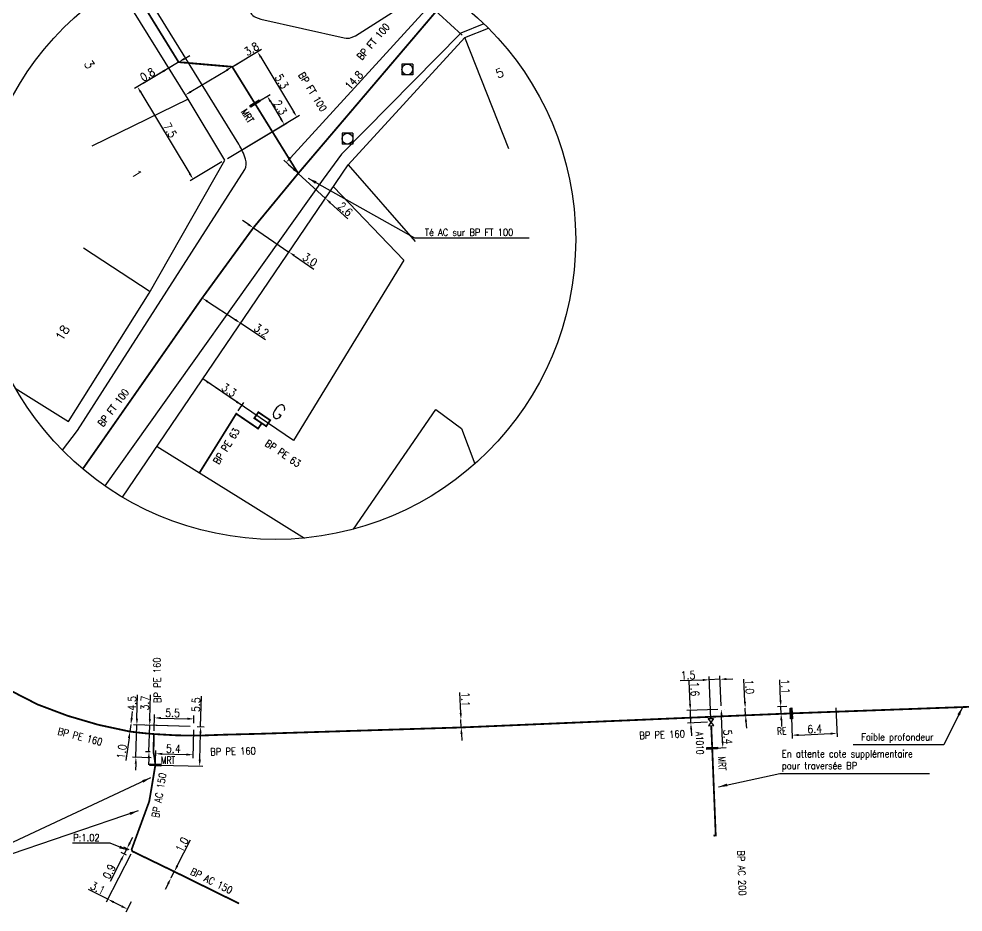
# Model space of a CAD drawing. Header units: millimetres. Extents: x 183997 to 185000, y 127999 to 129007.
# Drawn here: x 184591 to 184722.4, y 127998.8 to 128123.1 of the extents above; entities that cross this region are included whole.
import ezdxf
from ezdxf.enums import TextEntityAlignment as Align

# ---------------------------------------------------------------- set-up
doc = ezdxf.new("R2010")
doc.units = ezdxf.units.MM
doc.header["$PDMODE"] = 34
doc.linetypes.add('L_25_AP', pattern=[2000, 1000, 1000])
doc.linetypes.add('L_25_PE', pattern=[2000, 1000, 1000])
doc.layers.get('0').update_dxf_attribs({"linetype": 'CONTINUOUS'})
doc.layers.get('DEFPOINTS').update_dxf_attribs({"linetype": 'CONTINUOUS'})
for name, color, linetype in [('L_150', 1, 'CONTINUOUS'), ('L_300', 7, 'CONTINUOUS'), ('L_340', 7, 'CONTINUOUS'), ('L_900', 7, 'CONTINUOUS')]:
    doc.layers.add(name, color=color, linetype=linetype)
doc.styles.add('G_ROMANS', font='ROMANS.SHX', dxfattribs={"width": 0.75})
doc.styles.get("Standard").update_dxf_attribs({"font": 'romans.shx', "width": 0.85})
doc.dimstyles.get("Standard").update_dxf_attribs({"dimtxt": 1.5, "dimasz": 1.2, "dimexe": 0.625, "dimexo": 0.625, "dimgap": 0.25, "dimtad": 1, "dimdec": 1, "dimzin": 0, "dimdsep": 46, "dimtxsty": 'Standard', "dimcen": -0.5, "dimadec": 0, "dimazin": 0, "dimtfac": 1, "dimtdec": 1, "dimtmove": 0, "dimatfit": 3, "dimfxl": 0, "dimtolj": 1, "dimtzin": 0, "dimarcsym": 0})

# ---------------------------------------------------------------- blocks, each defined once
blk = doc.blocks.new('L_300_05')
at = {"color": 0, "linetype": 'Continuous', "flags": 128}
blk.add_lwpolyline([(-0.5, 0.38), (0.5, -0.38), (0.5, 0.38), (-0.5, -0.38), (-0.5, 0.38)], dxfattribs=at)
at = {"color": 0, "linetype": 'Continuous', "width": 0.75}
blk.add_attdef('NUM', text='', height=1, dxfattribs=at).set_placement((0, 1.38), align=Align.MIDDLE_CENTER)
at = {"color": 0, "linetype": 'Continuous', "width": 0.75, "flags": 3}
for tag, p in [('DEF_LEG', (0, -5)), ('DEF_COUP', (0, -7.5)), ('DEF_TYPE', (0, -10))]:
    blk.add_attdef(tag, text='', height=1.2, dxfattribs=at).set_placement(p, align=Align.MIDDLE)
blk = doc.blocks.new('L_340_21')
at = {"linetype": 'Continuous'}
blk.add_hatch(color=0, dxfattribs=at).paths.add_polyline_path([(0.125, 0.75), (-0.125, 0.75), (-0.125, -0.75), (0.125, -0.75)])
at = {"color": 0, "linetype": 'Continuous'}
blk.add_lwpolyline([(-0.125, 0.75), (0.125, 0.75), (0.125, -0.75), (-0.125, -0.75)], close=True, dxfattribs=at)
at = {"color": 0, "linetype": 'Continuous', "width": 0.75}
for tag, height, flags, p in [('RE', 1, 8, (0, 2)), ('DEF_LEG', 1.2, 3, (0, -5)), ('DEF_COUP', 1.2, 3, (0, -7.5)), ('DEF_TYPE', 1.2, 3, (0, -10))]:
    blk.add_attdef(tag, text='', height=height, dxfattribs=dict(at, flags=flags)).set_placement(p, align=Align.MIDDLE)
blk = doc.blocks.new('L_340_17')
at = {"linetype": 'Continuous'}
blk.add_hatch(color=0, dxfattribs=at).paths.add_polyline_path([(0.125, 0.75), (-0.125, 0.75), (-0.125, -0.75), (0.125, -0.75)])
at = {"color": 0, "linetype": 'Continuous'}
blk.add_lwpolyline([(-0.125, 0.75), (0.125, 0.75), (0.125, -0.75), (-0.125, -0.75)], close=True, dxfattribs=at)
at = {"color": 0, "linetype": 'Continuous', "width": 0.75}
for tag, height, flags, p in [('MRT', 1, 8, (0, 2.5)), ('DEF_LEG', 1.2, 3, (0, -5)), ('DEF_COUP', 1.2, 3, (0, -7.5)), ('DEF_TYPE', 1.2, 3, (0, -10))]:
    blk.add_attdef(tag, text='', height=height, dxfattribs=dict(at, flags=flags)).set_placement(p, align=Align.MIDDLE)
blk = doc.blocks.new('*D692')
at = {"layer": 'DEFPOINTS', "color": 0, "linetype": 'Continuous', "transparency": 16777216}
for p in [(184652.53, 128025.59), (184652.53, 128025.59), (184652.57, 128024.5)]:
    blk.add_point(p, dxfattribs=at)
at = {"layer": 'L_150', "color": 0, "linetype": 'Continuous', "lineweight": -2, "transparency": 16777216}
for p, q in [((184652.5, 128026.49), (184652.39, 128029.36)), ((184652.57, 128024.5), (184652.53, 128025.59)), ((184652.6, 128023.6), (184652.63, 128022.7))]:
    blk.add_line(p, q, dxfattribs=at)
at = {"layer": 'L_150', "color": 0, "linetype": 'Continuous', "transparency": 16777216}
for points in [[(184652.65, 128026.5), (184652.35, 128026.49), (184652.53, 128025.59)], [(184652.75, 128023.6), (184652.45, 128023.59), (184652.57, 128024.5)]]:
    blk.add_solid(points, dxfattribs=at)
at = {"layer": 'L_150', "color": 0, "linetype": 'Continuous', "transparency": 16777216, "insert": (184653.18, 128028.4), "char_height": 1.125, "attachment_point": 5, "rotation": 272.034}
blk.add_mtext('\\A1;1.1', dxfattribs=at)
blk = doc.blocks.new('*D705')
at = {"layer": 'DEFPOINTS', "color": 0, "linetype": 'Continuous', "transparency": 16777216}
for p in [(184704.69, 128027.7), (184698.49, 128026.46), (184704.85, 128023.68)]:
    blk.add_point(p, dxfattribs=at)
at = {"layer": 'L_340', "color": 0, "linetype": 'Continuous', "lineweight": -2, "transparency": 16777216}
for p, q in [((184704.71, 128027.23), (184704.87, 128023.21)), ((184698.51, 128025.99), (184698.63, 128022.95)), ((184699.51, 128023.45), (184703.96, 128023.64))]:
    blk.add_line(p, q, dxfattribs=at)
at = {"layer": 'L_340', "color": 0, "linetype": 'Continuous', "transparency": 16777216}
for points in [[(184699.51, 128023.6), (184699.52, 128023.3), (184698.62, 128023.42)], [(184703.95, 128023.79), (184703.96, 128023.49), (184704.85, 128023.68)]]:
    blk.add_solid(points, dxfattribs=at)
at = {"layer": 'L_340', "color": 0, "linetype": 'Continuous', "transparency": 16777216, "insert": (184701.75, 128024.3), "char_height": 1.125, "attachment_point": 5, "rotation": 2.3899}
blk.add_mtext('\\A1;6.4', dxfattribs=at)
blk = doc.blocks.new('*D706')
at = {"layer": 'DEFPOINTS', "color": 0, "linetype": 'Continuous', "transparency": 16777216}
for p in [(184698.35, 128027.43), (184697.03, 128027.39), (184698.39, 128026.45)]:
    blk.add_point(p, dxfattribs=at)
at = {"layer": 'L_150', "color": 0, "linetype": 'Continuous', "lineweight": -2, "transparency": 16777216}
for p, q in [((184697, 128028.29), (184696.88, 128031.15)), ((184697.88, 128027.41), (184696.57, 128027.37)), ((184697.92, 128026.44), (184696.61, 128026.39)), ((184697.07, 128026.41), (184697.03, 128027.39)), ((184697.11, 128025.51), (184697.15, 128024.61))]:
    blk.add_line(p, q, dxfattribs=at)
at = {"layer": 'L_150', "color": 0, "linetype": 'Continuous', "transparency": 16777216}
for points in [[(184697.15, 128028.29), (184696.85, 128028.28), (184697.03, 128027.39)], [(184697.26, 128025.52), (184696.96, 128025.5), (184697.07, 128026.41)]]:
    blk.add_solid(points, dxfattribs=at)
at = {"layer": 'L_150', "color": 0, "linetype": 'Continuous', "transparency": 16777216, "insert": (184697.67, 128030.2), "char_height": 1.125, "attachment_point": 5, "rotation": 272.3899}
blk.add_mtext('\\A1;1.1', dxfattribs=at)
blk = doc.blocks.new('*D876')
at = {"layer": 'DEFPOINTS', "color": 0, "linetype": 'Continuous', "transparency": 16777216}
for p in [(184615.34, 128024.63), (184616.31, 128024.61), (184610.01, 128019.28)]:
    blk.add_point(p, dxfattribs=at)
at = {"layer": 'L_340', "color": 0, "linetype": 'Continuous', "lineweight": -2, "transparency": 16777216}
for p, q in [((184616.31, 128024.61), (184616.43, 128028.84)), ((184615.81, 128024.62), (184616.78, 128024.6)), ((184616.19, 128020.01), (184616.29, 128023.71)), ((184610.48, 128019.26), (184616.63, 128019.1))]:
    blk.add_line(p, q, dxfattribs=at)
at = {"layer": 'L_340', "color": 0, "linetype": 'Continuous', "transparency": 16777216}
for points in [[(184616.14, 128023.71), (184616.44, 128023.7), (184616.31, 128024.61)], [(184616.04, 128020.01), (184616.34, 128020.01), (184616.16, 128019.11)]]:
    blk.add_solid(points, dxfattribs=at)
at = {"layer": 'L_340', "color": 0, "linetype": 'Continuous', "transparency": 16777216, "insert": (184615.65, 128027.67), "char_height": 1.125, "attachment_point": 5, "rotation": 88.4508}
blk.add_mtext('\\A1;5.5', dxfattribs=at)
blk = doc.blocks.new('*D877')
at = {"layer": 'DEFPOINTS', "color": 0, "linetype": 'Continuous', "transparency": 16777216}
for p in [(184688.58, 128031.2), (184688.75, 128027.04), (184687.32, 128025.24)]:
    blk.add_point(p, dxfattribs=at)
at = {"layer": 'L_300', "color": 0, "linetype": 'Continuous', "lineweight": -2, "transparency": 16777216}
for p, q in [((184687.3, 128025.71), (184687.06, 128031.61)), ((184688.73, 128027.51), (184688.56, 128031.67)), ((184686.18, 128031.1), (184683.04, 128030.97)), ((184688.58, 128031.2), (184687.08, 128031.14)), ((184689.48, 128031.24), (184690.38, 128031.27))]:
    blk.add_line(p, q, dxfattribs=at)
at = {"layer": 'L_300', "color": 0, "linetype": 'Continuous', "transparency": 16777216}
for points in [[(184689.47, 128031.39), (184689.48, 128031.09), (184688.58, 128031.2)], [(184686.18, 128031.25), (184686.19, 128030.95), (184687.08, 128031.14)]]:
    blk.add_solid(points, dxfattribs=at)
at = {"layer": 'L_300', "color": 0, "linetype": 'Continuous', "transparency": 16777216, "insert": (184684.13, 128031.77), "char_height": 1.125, "attachment_point": 5, "rotation": 2.3422}
blk.add_mtext('\\A1;1.5', dxfattribs=at)
blk = doc.blocks.new('*D878')
at = {"layer": 'DEFPOINTS', "color": 0, "linetype": 'Continuous', "transparency": 16777216}
for p in [(184616.62, 128073), (184616.62, 128073), (184621.26, 128068.16)]:
    blk.add_point(p, dxfattribs=at)
at = {"layer": 'L_900', "color": 0, "linetype": 'Continuous', "lineweight": -2, "transparency": 16777216}
for p, q in [((184621.3, 128069.82), (184617.36, 128072.5)), ((184621.52, 128068.55), (184622.31, 128069.71))]:
    blk.add_line(p, q, dxfattribs=at)
at = {"layer": 'L_900', "color": 0, "linetype": 'Continuous', "transparency": 16777216}
for points in [[(184617.45, 128072.62), (184617.28, 128072.37), (184616.62, 128073)], [(184621.39, 128069.95), (184621.22, 128069.7), (184622.05, 128069.32)]]:
    blk.add_solid(points, dxfattribs=at)
at = {"layer": 'L_900', "color": 0, "linetype": 'Continuous', "transparency": 16777216, "insert": (184620.25, 128071.45), "char_height": 1.125, "attachment_point": 5, "rotation": 325.8272}
blk.add_mtext('\\A1;3.3', dxfattribs=at)
blk = doc.blocks.new('*D908')
at = {"layer": 'DEFPOINTS', "color": 0, "linetype": 'Continuous', "transparency": 16777216}
for p in [(184692.09, 128027.19), (184692.09, 128027.19), (184692.14, 128026.19)]:
    blk.add_point(p, dxfattribs=at)
at = {"layer": 'L_150', "color": 0, "linetype": 'Continuous', "lineweight": -2, "transparency": 16777216}
for p, q in [((184692.04, 128028.09), (184691.87, 128031.23)), ((184692.14, 128026.19), (184692.09, 128027.19)), ((184692.19, 128025.29), (184692.24, 128024.4))]:
    blk.add_line(p, q, dxfattribs=at)
at = {"layer": 'L_150', "color": 0, "linetype": 'Continuous', "transparency": 16777216}
for points in [[(184692.19, 128028.1), (184691.89, 128028.08), (184692.09, 128027.19)], [(184692.34, 128025.3), (184692.04, 128025.29), (184692.14, 128026.19)]]:
    blk.add_solid(points, dxfattribs=at)
at = {"layer": 'L_150', "color": 0, "linetype": 'Continuous', "transparency": 16777216, "insert": (184692.68, 128030.15), "char_height": 1.125, "attachment_point": 5, "rotation": 273.0752}
blk.add_mtext('\\A1;1.0', dxfattribs=at)
blk = doc.blocks.new('*D909')
at = {"layer": 'DEFPOINTS', "color": 0, "linetype": 'Continuous', "transparency": 16777216}
for p in [(184688.75, 128027.04), (184688.75, 128027.04), (184687.49, 128021.61)]:
    blk.add_point(p, dxfattribs=at)
at = {"layer": 'L_340', "color": 0, "linetype": 'Continuous', "lineweight": -2, "transparency": 16777216}
for p, q in [((184688.93, 128022.57), (184688.79, 128026.14)), ((184689.22, 128027.06), (184689.22, 128027.06)), ((184687.95, 128021.63), (184689.44, 128021.69))]:
    blk.add_line(p, q, dxfattribs=at)
at = {"layer": 'L_340', "color": 0, "linetype": 'Continuous', "transparency": 16777216}
for points in [[(184688.94, 128026.15), (184688.64, 128026.14), (184688.75, 128027.04)], [(184689.08, 128022.58), (184688.78, 128022.57), (184688.97, 128021.67)]]:
    blk.add_solid(points, dxfattribs=at)
at = {"layer": 'L_340', "color": 0, "linetype": 'Continuous', "transparency": 16777216, "insert": (184689.66, 128023.18), "char_height": 1.125, "attachment_point": 5, "rotation": 272.3422}
blk.add_mtext('\\A1;5.4', dxfattribs=at)
blk = doc.blocks.new('*D910')
at = {"layer": 'DEFPOINTS', "color": 0, "linetype": 'Continuous', "transparency": 16777216}
for p in [(184615.34, 128024.63), (184615.23, 128020.7), (184610.01, 128019.28)]:
    blk.add_point(p, dxfattribs=at)
at = {"layer": 'L_340', "color": 0, "linetype": 'Continuous', "lineweight": -2, "transparency": 16777216}
for p, q in [((184615.33, 128024.17), (184615.22, 128020.23)), ((184610.02, 128019.75), (184610.07, 128021.31)), ((184610.95, 128020.82), (184614.33, 128020.73))]:
    blk.add_line(p, q, dxfattribs=at)
at = {"layer": 'L_340', "color": 0, "linetype": 'Continuous', "transparency": 16777216}
for points in [[(184610.96, 128020.97), (184610.95, 128020.67), (184610.05, 128020.84)], [(184614.34, 128020.88), (184614.33, 128020.58), (184615.23, 128020.7)]]:
    blk.add_solid(points, dxfattribs=at)
at = {"layer": 'L_340', "color": 0, "linetype": 'Continuous', "transparency": 16777216, "insert": (184612.51, 128021.53), "char_height": 1.125, "attachment_point": 5, "rotation": 358.4508}
blk.add_mtext('\\A1;5.4', dxfattribs=at)
blk = doc.blocks.new('*D911')
at = {"layer": 'DEFPOINTS', "color": 0, "linetype": 'Continuous', "transparency": 16777216}
for p in [(184609.22, 128024.8), (184615.34, 128024.63), (184609.74, 128021.08)]:
    blk.add_point(p, dxfattribs=at)
at = {"layer": 'L_150', "color": 0, "linetype": 'Continuous', "lineweight": -2, "transparency": 16777216}
for p, q in [((184609.24, 128025.7), (184609.33, 128029.06)), ((184614.87, 128024.65), (184608.75, 128024.81)), ((184609.12, 128021.1), (184609.22, 128024.8)), ((184609.27, 128021.1), (184608.65, 128021.11)), ((184609.09, 128020.2), (184609.07, 128019.3))]:
    blk.add_line(p, q, dxfattribs=at)
at = {"layer": 'L_150', "color": 0, "linetype": 'Continuous', "transparency": 16777216}
for points in [[(184609.09, 128025.7), (184609.39, 128025.7), (184609.22, 128024.8)], [(184608.94, 128020.21), (184609.24, 128020.2), (184609.12, 128021.1)]]:
    blk.add_solid(points, dxfattribs=at)
at = {"layer": 'L_150', "color": 0, "linetype": 'Continuous', "transparency": 16777216, "insert": (184608.55, 128027.9), "char_height": 1.125, "attachment_point": 5, "rotation": 88.4508}
blk.add_mtext('\\A1;3.7', dxfattribs=at)
blk = doc.blocks.new('*D912')
at = {"layer": 'DEFPOINTS', "color": 0, "linetype": 'Continuous', "transparency": 16777216}
for p in [(184615.37, 128025.69), (184609.81, 128023.58), (184615.34, 128024.63)]:
    blk.add_point(p, dxfattribs=at)
at = {"layer": 'L_150', "color": 0, "linetype": 'Continuous', "lineweight": -2, "transparency": 16777216}
for p, q in [((184609.82, 128024.05), (184609.88, 128026.3)), ((184615.35, 128025.1), (184615.38, 128026.16)), ((184610.77, 128025.81), (184614.47, 128025.71))]:
    blk.add_line(p, q, dxfattribs=at)
at = {"layer": 'L_150', "color": 0, "linetype": 'Continuous', "transparency": 16777216}
for points in [[(184610.77, 128025.96), (184610.76, 128025.66), (184609.87, 128025.84)], [(184614.47, 128025.86), (184614.46, 128025.56), (184615.37, 128025.69)]]:
    blk.add_solid(points, dxfattribs=at)
at = {"layer": 'L_150', "color": 0, "linetype": 'Continuous', "transparency": 16777216, "insert": (184612.4, 128026.52), "char_height": 1.125, "attachment_point": 5, "rotation": 358.4508}
blk.add_mtext('\\A1;5.5', dxfattribs=at)
blk = doc.blocks.new('*D913')
at = {"layer": 'DEFPOINTS', "color": 0, "linetype": 'Continuous', "transparency": 16777216}
for p in [(184607.43, 128024.85), (184615.34, 128024.63), (184609.89, 128020.28)]:
    blk.add_point(p, dxfattribs=at)
at = {"layer": 'L_150', "color": 0, "linetype": 'Continuous', "lineweight": -2, "transparency": 16777216}
for p, q in [((184607.45, 128025.75), (184607.54, 128029.03)), ((184614.87, 128024.65), (184606.96, 128024.86)), ((184607.3, 128020.35), (184607.43, 128024.85)), ((184609.42, 128020.29), (184606.83, 128020.36)), ((184607.28, 128019.45), (184607.25, 128018.55))]:
    blk.add_line(p, q, dxfattribs=at)
at = {"layer": 'L_150', "color": 0, "linetype": 'Continuous', "transparency": 16777216}
for points in [[(184607.3, 128025.75), (184607.6, 128025.74), (184607.43, 128024.85)], [(184607.13, 128019.45), (184607.43, 128019.45), (184607.3, 128020.35)]]:
    blk.add_solid(points, dxfattribs=at)
at = {"layer": 'L_150', "color": 0, "linetype": 'Continuous', "transparency": 16777216, "insert": (184606.76, 128027.86), "char_height": 1.125, "attachment_point": 5, "rotation": 88.4508}
blk.add_mtext('\\A1;4.5', dxfattribs=at)
blk = doc.blocks.new('*D914')
at = {"layer": 'DEFPOINTS', "color": 0, "linetype": 'Continuous', "transparency": 16777216}
for p in [(184684.45, 128026.86), (184688.75, 128027.04), (184687.32, 128025.24)]:
    blk.add_point(p, dxfattribs=at)
at = {"layer": 'L_300', "color": 0, "linetype": 'Continuous', "lineweight": -2, "transparency": 16777216}
for p, q in [((184684.41, 128027.76), (184684.28, 128030.94)), ((184688.28, 128027.02), (184683.98, 128026.85)), ((184684.52, 128025.12), (184684.45, 128026.86)), ((184686.85, 128025.22), (184684.05, 128025.11)), ((184684.56, 128024.23), (184684.6, 128023.33))]:
    blk.add_line(p, q, dxfattribs=at)
at = {"layer": 'L_300', "color": 0, "linetype": 'Continuous', "transparency": 16777216}
for points in [[(184684.56, 128027.77), (184684.26, 128027.76), (184684.45, 128026.86)], [(184684.71, 128024.23), (184684.41, 128024.22), (184684.52, 128025.12)]]:
    blk.add_solid(points, dxfattribs=at)
at = {"layer": 'L_300', "color": 0, "linetype": 'Continuous', "transparency": 16777216, "insert": (184685.07, 128029.85), "char_height": 1.125, "attachment_point": 5, "rotation": 272.4227}
blk.add_mtext('\\A1;1.6', dxfattribs=at)
blk = doc.blocks.new('*D1301')
at = {"layer": 'DEFPOINTS', "color": 0, "linetype": 'Continuous', "transparency": 16777216}
for p in [(184616.52, 128084.26), (184621.88, 128080.75), (184621.88, 128080.75)]:
    blk.add_point(p, dxfattribs=at)
at = {"layer": 'L_900', "color": 0, "linetype": 'Continuous', "lineweight": -2, "transparency": 16777216}
for p, q in [((184617.28, 128083.76), (184621.13, 128081.25)), ((184621.88, 128080.75), (184625.35, 128078.48))]:
    blk.add_line(p, q, dxfattribs=at)
at = {"layer": 'L_900', "color": 0, "linetype": 'Continuous', "transparency": 16777216}
for points in [[(184617.36, 128083.89), (184617.2, 128083.64), (184616.52, 128084.26)], [(184621.21, 128081.37), (184621.04, 128081.12), (184621.88, 128080.75)]]:
    blk.add_solid(points, dxfattribs=at)
at = {"layer": 'L_900', "color": 0, "linetype": 'Continuous', "transparency": 16777216, "insert": (184624.77, 128079.76), "char_height": 1.125, "attachment_point": 5, "rotation": 326.8008}
blk.add_mtext('\\A1;3.2', dxfattribs=at)
blk = doc.blocks.new('*D1302')
at = {"layer": 'DEFPOINTS', "color": 0, "linetype": 'Continuous', "transparency": 16777216}
for p in [(184623.86, 128111.33), (184627.94, 128108.42), (184619.66, 128103.44)]:
    blk.add_point(p, dxfattribs=at)
at = {"layer": 'L_900', "color": 0, "linetype": 'Continuous', "lineweight": -2, "transparency": 16777216}
for p, q in [((184624.26, 128111.58), (184625.97, 128112.6)), ((184626.03, 128111.59), (184627.47, 128109.19)), ((184620.06, 128103.68), (184628.34, 128108.66))]:
    blk.add_line(p, q, dxfattribs=at)
at = {"layer": 'L_900', "color": 0, "linetype": 'Continuous', "transparency": 16777216}
for points in [[(184626.16, 128111.67), (184625.9, 128111.51), (184625.57, 128112.36)], [(184627.6, 128109.27), (184627.34, 128109.12), (184627.94, 128108.42)]]:
    blk.add_solid(points, dxfattribs=at)
at = {"layer": 'L_900', "color": 0, "linetype": 'Continuous', "transparency": 16777216, "insert": (184627.39, 128110.78), "char_height": 1.125, "attachment_point": 5, "rotation": 301.0316}
blk.add_mtext('\\A1;2.3', dxfattribs=at)
blk = doc.blocks.new('*D1303')
at = {"layer": 'DEFPOINTS', "color": 0, "linetype": 'Continuous', "transparency": 16777216}
for p in [(184620.7, 128116.44), (184629.68, 128109.47), (184619.66, 128103.44)]:
    blk.add_point(p, dxfattribs=at)
at = {"layer": 'L_900', "color": 0, "linetype": 'Continuous', "lineweight": -2, "transparency": 16777216}
for p, q in [((184621.1, 128116.68), (184624.61, 128118.79)), ((184624.68, 128117.78), (184629.21, 128110.24)), ((184620.06, 128103.68), (184630.08, 128109.71))]:
    blk.add_line(p, q, dxfattribs=at)
at = {"layer": 'L_900', "color": 0, "linetype": 'Continuous', "transparency": 16777216}
for points in [[(184624.8, 128117.86), (184624.55, 128117.7), (184624.21, 128118.55)], [(184629.34, 128110.32), (184629.08, 128110.16), (184629.68, 128109.47)]]:
    blk.add_solid(points, dxfattribs=at)
at = {"layer": 'L_900', "color": 0, "linetype": 'Continuous', "transparency": 16777216, "insert": (184627.59, 128114.4), "char_height": 1.125, "attachment_point": 5, "rotation": 301.0316}
blk.add_mtext('\\A1;5.3', dxfattribs=at)
blk = doc.blocks.new('*D1304')
at = {"layer": 'DEFPOINTS', "color": 0, "linetype": 'Continuous', "transparency": 16777216}
for p in [(184613.24, 128117.09), (184611.87, 128116.26), (184611.87, 128116.26)]:
    blk.add_point(p, dxfattribs=at)
at = {"layer": 'L_900', "color": 0, "linetype": 'Continuous', "lineweight": -2, "transparency": 16777216}
for p, q in [((184613.24, 128117.09), (184611.87, 128116.26)), ((184614.01, 128117.55), (184614.79, 128118.01)), ((184611.1, 128115.8), (184608.29, 128114.11))]:
    blk.add_line(p, q, dxfattribs=at)
at = {"layer": 'L_900', "color": 0, "linetype": 'Continuous', "transparency": 16777216}
for points in [[(184613.94, 128117.68), (184614.09, 128117.42), (184613.24, 128117.09)], [(184611.02, 128115.93), (184611.18, 128115.67), (184611.87, 128116.26)]]:
    blk.add_solid(points, dxfattribs=at)
at = {"layer": 'L_900', "color": 0, "linetype": 'Continuous', "transparency": 16777216, "insert": (184608.92, 128115.36), "char_height": 1.125, "attachment_point": 5, "rotation": 31.0316}
blk.add_mtext('\\A1;0.8', dxfattribs=at)
blk = doc.blocks.new('*D1305')
at = {"layer": 'DEFPOINTS', "color": 0, "linetype": 'Continuous', "transparency": 16777216}
for p in [(184648.19, 128124.97), (184653.06, 128120.52), (184629.88, 128101.6)]:
    blk.add_point(p, dxfattribs=at)
at = {"layer": 'L_900', "color": 0, "linetype": 'Continuous', "lineweight": -2, "transparency": 16777216}
for p, q in [((184652.71, 128120.83), (184647.84, 128125.29)), ((184628.82, 128103.79), (184647.58, 128124.31)), ((184629.54, 128101.91), (184627.86, 128103.45))]:
    blk.add_line(p, q, dxfattribs=at)
at = {"layer": 'L_900', "color": 0, "linetype": 'Continuous', "transparency": 16777216}
for points in [[(184647.47, 128124.41), (184647.69, 128124.21), (184648.19, 128124.97)], [(184628.7, 128103.89), (184628.93, 128103.69), (184628.21, 128103.13)]]:
    blk.add_solid(points, dxfattribs=at)
at = {"layer": 'L_900', "color": 0, "linetype": 'Continuous', "transparency": 16777216, "insert": (184637.64, 128114.56), "char_height": 1.125, "attachment_point": 5, "rotation": 47.5501}
blk.add_mtext('\\A1;14.8', dxfattribs=at)
blk = doc.blocks.new('*D1306')
at = {"layer": 'DEFPOINTS', "color": 0, "linetype": 'Continuous', "transparency": 16777216}
for p in [(184620.7, 128116.44), (184614.18, 128112.52), (184614.18, 128112.52)]:
    blk.add_point(p, dxfattribs=at)
at = {"layer": 'L_900', "color": 0, "linetype": 'Continuous', "lineweight": -2, "transparency": 16777216}
for p, q in [((184620.7, 128116.44), (184624.79, 128118.9)), ((184614.96, 128112.98), (184619.93, 128115.97))]:
    blk.add_line(p, q, dxfattribs=at)
at = {"layer": 'L_900', "color": 0, "linetype": 'Continuous', "transparency": 16777216}
for points in [[(184619.85, 128116.1), (184620, 128115.84), (184620.7, 128116.44)], [(184614.88, 128113.11), (184615.03, 128112.85), (184614.18, 128112.52)]]:
    blk.add_solid(points, dxfattribs=at)
at = {"layer": 'L_900', "color": 0, "linetype": 'Continuous', "transparency": 16777216, "insert": (184623.38, 128118.93), "char_height": 1.125, "attachment_point": 5, "rotation": 31.0322}
blk.add_mtext('\\A1;3.8', dxfattribs=at)
blk = doc.blocks.new('*D1307')
at = {"layer": 'DEFPOINTS', "color": 0, "linetype": 'Continuous', "transparency": 16777216}
for p in [(184613.24, 128117.09), (184619.66, 128103.44), (184615.26, 128100.79)]:
    blk.add_point(p, dxfattribs=at)
at = {"layer": 'L_900', "color": 0, "linetype": 'Continuous', "lineweight": -2, "transparency": 16777216}
for p, q in [((184612.84, 128116.85), (184607.12, 128113.4)), ((184607.99, 128112.87), (184614.79, 128101.56)), ((184619.25, 128103.2), (184614.86, 128100.55))]:
    blk.add_line(p, q, dxfattribs=at)
at = {"layer": 'L_900', "color": 0, "linetype": 'Continuous', "transparency": 16777216}
for points in [[(184608.12, 128112.95), (184607.86, 128112.8), (184607.52, 128113.65)], [(184614.92, 128101.64), (184614.66, 128101.49), (184615.26, 128100.79)]]:
    blk.add_solid(points, dxfattribs=at)
at = {"layer": 'L_900', "color": 0, "linetype": 'Continuous', "transparency": 16777216, "insert": (184612.03, 128107.61), "char_height": 1.125, "attachment_point": 5, "rotation": 301.0316}
blk.add_mtext('\\A1;7.5', dxfattribs=at)
blk = doc.blocks.new('*D1308')
at = {"layer": 'DEFPOINTS', "color": 0, "linetype": 'Continuous', "transparency": 16777216}
for p in [(184623.64, 128094.03), (184628.6, 128090.66), (184628.6, 128090.66)]:
    blk.add_point(p, dxfattribs=at)
at = {"layer": 'L_900', "color": 0, "linetype": 'Continuous', "lineweight": -2, "transparency": 16777216}
for p, q in [((184622.9, 128094.53), (184622.15, 128095.04)), ((184623.64, 128094.03), (184628.6, 128090.66)), ((184629.35, 128090.15), (184632.08, 128088.3))]:
    blk.add_line(p, q, dxfattribs=at)
at = {"layer": 'L_900', "color": 0, "linetype": 'Continuous', "transparency": 16777216}
for points in [[(184622.98, 128094.66), (184622.81, 128094.41), (184623.64, 128094.03)], [(184629.43, 128090.28), (184629.26, 128090.03), (184628.6, 128090.66)]]:
    blk.add_solid(points, dxfattribs=at)
at = {"layer": 'L_900', "color": 0, "linetype": 'Continuous', "transparency": 16777216, "insert": (184631.52, 128089.59), "char_height": 1.125, "attachment_point": 5, "rotation": 325.8272}
blk.add_mtext('\\A1;3.0', dxfattribs=at)
blk = doc.blocks.new('*D1309')
at = {"layer": 'DEFPOINTS', "color": 0, "linetype": 'Continuous', "transparency": 16777216}
for p in [(184629.88, 128101.6), (184633.68, 128098.13), (184633.68, 128098.13)]:
    blk.add_point(p, dxfattribs=at)
at = {"layer": 'L_900', "color": 0, "linetype": 'Continuous', "lineweight": -2, "transparency": 16777216}
for p, q in [((184629.22, 128102.2), (184628.55, 128102.81)), ((184629.88, 128101.6), (184633.68, 128098.13)), ((184634.34, 128097.52), (184636.8, 128095.27))]:
    blk.add_line(p, q, dxfattribs=at)
at = {"layer": 'L_900', "color": 0, "linetype": 'Continuous', "transparency": 16777216}
for points in [[(184629.32, 128102.31), (184629.12, 128102.09), (184629.88, 128101.6)], [(184634.44, 128097.63), (184634.24, 128097.41), (184633.68, 128098.13)]]:
    blk.add_solid(points, dxfattribs=at)
at = {"layer": 'L_900', "color": 0, "linetype": 'Continuous', "transparency": 16777216, "insert": (184636.43, 128096.63), "char_height": 1.125, "attachment_point": 5, "rotation": 317.5501}
blk.add_mtext('\\A1;2.6', dxfattribs=at)
blk = doc.blocks.new('*D199')
at = {"layer": 'DEFPOINTS', "color": 0, "linetype": 'Continuous', "transparency": 16777216}
for p in [(184606.6, 128024.92), (184606.46, 128023.93), (184606.46, 128023.93)]:
    blk.add_point(p, dxfattribs=at)
at = {"layer": 'L_150', "color": 0, "linetype": 'Continuous', "lineweight": -2, "transparency": 16777216}
for p, q in [((184606.72, 128025.81), (184606.84, 128026.7)), ((184606.6, 128024.92), (184606.46, 128023.93)), ((184606.34, 128023.04), (184605.92, 128019.92))]:
    blk.add_line(p, q, dxfattribs=at)
at = {"layer": 'L_150', "color": 0, "linetype": 'Continuous', "transparency": 16777216}
for points in [[(184606.57, 128025.83), (184606.87, 128025.79), (184606.6, 128024.92)], [(184606.19, 128023.06), (184606.49, 128023.02), (184606.46, 128023.93)]]:
    blk.add_solid(points, dxfattribs=at)
at = {"layer": 'L_150', "color": 0, "linetype": 'Continuous', "transparency": 16777216, "insert": (184605.33, 128021.14), "char_height": 1.125, "attachment_point": 5, "rotation": 82.2332}
blk.add_mtext('\\A1;1.0', dxfattribs=at)
blk = doc.blocks.new('*D200')
at = {"layer": 'DEFPOINTS', "color": 0, "linetype": 'Continuous', "transparency": 16777216}
for p in [(184606.8, 128007.27), (184606.84, 128000.65), (184606.11, 127999.22)]:
    blk.add_point(p, dxfattribs=at)
at = {"layer": 'L_150', "color": 0, "linetype": 'Continuous', "lineweight": -2, "transparency": 16777216}
for p, q in [((184606.58, 128006.85), (184603.18, 128000.19)), ((184603.39, 128000.61), (184600.72, 128001.97)), ((184605.31, 127999.63), (184604.19, 128000.2)), ((184606.63, 128000.24), (184605.9, 127998.8))]:
    blk.add_line(p, q, dxfattribs=at)
at = {"layer": 'L_150', "color": 0, "linetype": 'Continuous', "transparency": 16777216}
for points in [[(184604.26, 128000.33), (184604.13, 128000.06), (184603.39, 128000.61)], [(184605.38, 127999.76), (184605.24, 127999.49), (184606.11, 127999.22)]]:
    blk.add_solid(points, dxfattribs=at)
at = {"layer": 'L_150', "color": 0, "linetype": 'Continuous', "transparency": 16777216, "insert": (184602, 128002.16), "char_height": 1.125, "attachment_point": 5, "rotation": 332.9505}
blk.add_mtext('\\A1;3.1', dxfattribs=at)
blk = doc.blocks.new('*D201')
at = {"layer": 'DEFPOINTS', "color": 0, "linetype": 'Continuous', "transparency": 16777216}
for p in [(184605.67, 128006.88), (184606.41, 128006.51), (184606.8, 128007.27)]:
    blk.add_point(p, dxfattribs=at)
at = {"layer": 'L_150', "color": 0, "linetype": 'Continuous', "lineweight": -2, "transparency": 16777216}
for p, q in [((184606.46, 128008.44), (184606.87, 128009.24)), ((184606.38, 128007.48), (184605.63, 128007.85)), ((184605.99, 128006.72), (184605.25, 128007.09)), ((184606.05, 128007.64), (184605.67, 128006.88)), ((184605.26, 128006.08), (184603.71, 128003.06))]:
    blk.add_line(p, q, dxfattribs=at)
at = {"layer": 'L_150', "color": 0, "linetype": 'Continuous', "transparency": 16777216}
for points in [[(184606.33, 128008.51), (184606.6, 128008.38), (184606.05, 128007.64)], [(184605.12, 128006.15), (184605.39, 128006.01), (184605.67, 128006.88)]]:
    blk.add_solid(points, dxfattribs=at)
at = {"layer": 'L_150', "color": 0, "linetype": 'Continuous', "transparency": 16777216, "insert": (184603.58, 128004.44), "char_height": 1.125, "attachment_point": 5, "rotation": 62.9505}
blk.add_mtext('\\A1;0.9', dxfattribs=at)
blk = doc.blocks.new('*D202')
at = {"layer": 'DEFPOINTS', "color": 0, "linetype": 'Continuous', "transparency": 16777216}
for p in [(184612.64, 128004.44), (184612.19, 128003.55), (184612.19, 128003.55)]:
    blk.add_point(p, dxfattribs=at)
at = {"layer": 'L_150', "color": 0, "linetype": 'Continuous', "lineweight": -2, "transparency": 16777216}
for p, q in [((184613.05, 128005.25), (184614.9, 128008.86)), ((184612.19, 128003.55), (184612.64, 128004.44)), ((184611.78, 128002.75), (184611.37, 128001.95))]:
    blk.add_line(p, q, dxfattribs=at)
at = {"layer": 'L_150', "color": 0, "linetype": 'Continuous', "transparency": 16777216}
for points in [[(184612.92, 128005.31), (184613.19, 128005.18), (184612.64, 128004.44)], [(184611.64, 128002.82), (184611.91, 128002.68), (184612.19, 128003.55)]]:
    blk.add_solid(points, dxfattribs=at)
at = {"layer": 'L_150', "color": 0, "linetype": 'Continuous', "transparency": 16777216, "insert": (184613.73, 128008.2), "char_height": 1.125, "attachment_point": 5, "rotation": 62.8903}
blk.add_mtext('\\A1;1.0', dxfattribs=at)

msp = doc.modelspace()

# ---------------------------------------------------------------- linework, layer by layer
at = {"layer": 'L_150', "linetype": 'L_25_PE', "const_width": 0.25, "flags": 128}
msp.add_lwpolyline([(184451.79, 128101.94), (184461.62, 128096.72), (184510.23, 128070.93), (184529.27, 128060.83), (184531.49, 128060.45), (184537.66, 128057.24), (184538.86, 128056.58), (184546.18, 128052.6), (184588.35, 128030.4), (184593.64, 128027.69), (184593.64, 128027.69), (184593.64, 128027.69, 0.055926), (184606.46, 128023.93, 0.01212), (184609.81, 128023.58, 0.034942), (184619.49, 128023.49)], format="xyb", dxfattribs=at)
for points in [[(184763.68, 128028.92), (184763.05, 128028.9), (184757.45, 128028.67), (184735.79, 128027.83), (184698.49, 128026.46), (184698.39, 128026.45), (184698.39, 128026.45), (184692.14, 128026.19), (184687.29, 128025.98), (184652.57, 128024.5), (184624.23, 128023.61), (184619.49, 128023.49)], [(184687.3, 128025.74), (184687.29, 128025.98)], [(184609.81, 128023.58), (184609.74, 128021.08), (184609.89, 128020.28), (184610.01, 128019.28)]]:
    msp.add_lwpolyline(points, dxfattribs=at)
at = {"layer": 'L_150', "linetype": 'L_25_AP', "const_width": 0.25, "flags": 128}
for points in [[(184687.35, 128024.74), (184687.49, 128021.61)], [(184687.49, 128021.61), (184687.98, 128009.46), (184687.67, 128009.44)]]:
    msp.add_lwpolyline(points, dxfattribs=at)
at = {"layer": 'L_150', "linetype": 'L_25_AP', "ltscale": 0.5, "const_width": 0.25, "flags": 128}
msp.add_lwpolyline([(184610.01, 128019.28), (184609.16, 128014.23), (184606.71, 128007.54), (184606.8, 128007.27), (184612.64, 128004.44), (184621.65, 128000)], dxfattribs=at)
at = {"layer": 'L_900', "color": 252}
for p, q in [((184659.18, 128105.02), (184653.06, 128120.52)), ((184644.32, 128116.82), (184644.32, 128115.32)), ((184645.82, 128116.82), (184644.32, 128116.82)), ((184645.82, 128116.82), (184645.82, 128115.32)), ((184645.82, 128115.32), (184644.32, 128115.32)), ((184614.55, 128111.92), (184601.15, 128105.4)), ((184637.48, 128107.19), (184635.98, 128107.19)), ((184635.98, 128107.19), (184635.98, 128105.69)), ((184637.48, 128107.19), (184637.48, 128105.69)), ((184637.48, 128105.69), (184635.98, 128105.69))]:
    msp.add_line(p, q, dxfattribs=at)
at = {"layer": 'L_900', "color": 252, "flags": 128}
for points in [[(184617.48, 128133.06), (184623.24, 128123.99, 0.1629), (184623.96, 128123.33), (184624.67, 128123.08), (184636.3, 128120.47, 0.1496), (184637.27, 128120.51), (184637.86, 128120.75), (184647.56, 128126.95), (184648.39, 128128.07)], [(184597.09, 128063.07), (184599.19, 128065.83), (184622.45, 128102.14, 0.1998), (184622.53, 128103.6, 0.0804), (184621.61, 128105.65), (184607.11, 128129.18)]]:
    msp.add_lwpolyline(points, format="xyb", dxfattribs=at)
at = {"layer": 'L_900', "color": 1, "linetype": 'Continuous', "const_width": 0.25, "flags": 128}
for points in [[(184623.86, 128111.33), (184620.7, 128116.44), (184613.24, 128117.09), (184605.95, 128128.9)], [(184629.88, 128101.6), (184623.86, 128111.33)]]:
    msp.add_lwpolyline(points, dxfattribs=at)
at = {"layer": 'L_900', "color": 252}
for points in [[(184590.52, 128071.72), (184597.92, 128067.07), (184609.14, 128084.93), (184619.66, 128103.44), (184614.55, 128111.92), (184604.74, 128127.81)], [(184636.84, 128102.79), (184646.18, 128092.13)], [(184634.78, 128099.75), (184644.59, 128089.53), (184629.23, 128064.44), (184616.62, 128073)], [(184637.57, 128052.09), (184649.01, 128068.75), (184652.59, 128066.1), (184654.48, 128061.2)], [(184610.25, 128063.62), (184623.62, 128055.29), (184630.74, 128050.86)]]:
    msp.add_lwpolyline(points, dxfattribs=at)
at = {"layer": 'L_900', "color": 1, "linetype": 'Continuous', "const_width": 0.25, "flags": 128}
msp.add_lwpolyline([(184599.9, 128060.47), (184616.52, 128084.26), (184623.64, 128094.03), (184629.88, 128101.6), (184650.51, 128125.84), (184650.51, 128125.84, 0.002427), (184650.9, 128126.42)], format="xyb", dxfattribs=at)
at = {"layer": 'L_900', "color": 252, "flags": 128}
for points in [[(184655.72, 128122.42), (184652.5, 128121.14), (184635.9, 128104.29), (184633.36, 128100.78), (184633.36, 128100.78), (184602.96, 128058.12)], [(184605.44, 128056.53), (184636.84, 128102.79), (184653.06, 128120.52), (184656.34, 128121.81)], [(184600.03, 128091.23), (184609.28, 128085.18)]]:
    msp.add_lwpolyline(points, dxfattribs=at)
at = {"layer": 'L_900', "linetype": 'Continuous', "const_width": 0.25, "flags": 128}
msp.add_lwpolyline([(184624.81, 128066.84), (184624.3, 128066.09), (184621.26, 128068.16), (184616.15, 128059.95)], dxfattribs=at)
at = {"layer": 'L_900', "color": 0, "linetype": 'Continuous', "const_width": 0.25, "flags": 128}
msp.add_lwpolyline([(184625.99, 128067.25), (184625.43, 128066.42), (184623.77, 128067.54), (184624.34, 128068.37)], close=True, dxfattribs=at)
at = {"layer": 'L_900'}
msp.add_circle((184626.77, 128092.39), 41.72, dxfattribs=at)
at = {"layer": 'L_900', "color": 252}
for centre in [(184645.07, 128116.07), (184636.73, 128106.44)]:
    msp.add_ellipse(centre, major_axis=(-0.53, 0.53), ratio=1, start_param=3.926991, end_param=10.210176, dxfattribs=at)

# ---------------------------------------------------------------- block references
at = {"layer": 'L_300'}
ref = msp.add_blockref('L_300_05', (184687.32, 128025.24), dxfattribs=dict(at, rotation=271.8961762543199))
ref.add_attrib('NUM', 'A1010', dxfattribs={"layer": '0', "color": 0, "linetype": 'Continuous', "height": 1, "rotation": 271.8962, "style": 'G_ROMANS', "width": 0.75}).set_placement((184685.76, 128022.32), align=Align.MIDDLE)
at = {"layer": 'L_340'}
ref = msp.add_blockref('L_340_21', (184698.49, 128026.46), dxfattribs=dict(at, rotation=2.494663760411822))
ref.add_attrib('RE', 'RE', dxfattribs={"layer": '0', "color": 0, "linetype": 'Continuous', "height": 1, "rotation": 2.4947, "style": 'G_ROMANS', "width": 0.75, "flags": 8}).set_placement((184697.16, 128024), align=Align.MIDDLE)
ref = msp.add_blockref('L_340_17', (184687.49, 128021.61), dxfattribs=dict(at, rotation=272.4175056891592))
ref.add_attrib('MRT', 'MRT', dxfattribs={"layer": '0', "color": 0, "linetype": 'Continuous', "height": 1, "rotation": 272.4175, "style": 'G_ROMANS', "width": 0.75, "flags": 8}).set_placement((184688.87, 128019.48), align=Align.MIDDLE)
ref = msp.add_blockref('L_340_17', (184610.01, 128019.28), dxfattribs=dict(at, rotation=87.5209973317802))
ref.add_attrib('MRT', 'MRT', dxfattribs={"layer": '0', "color": 0, "linetype": 'Continuous', "height": 1, "style": 'G_ROMANS', "width": 0.75, "flags": 8}).set_placement((184611.77, 128019.94), align=Align.MIDDLE)
at = {"layer": 'L_900'}
ref = msp.add_blockref('L_340_17', (184623.86, 128111.33), dxfattribs=dict(at, rotation=301.7589028458775))
ref.add_attrib('MRT', 'MRT', dxfattribs={"layer": '0', "color": 0, "linetype": 'Continuous', "height": 1, "rotation": 301.7589, "width": 0.75}).set_placement((184622.82, 128109.61), align=Align.MIDDLE)

# ---------------------------------------------------------------- texts
at = {"layer": 'L_150', "linetype": 'Continuous', "width": 0.85}
for s, rotation, p in [('BP PE 160', 90.7622, (184610.26, 128031.07)), ('BP PE 160', 345.6163, (184599.54, 128023.22)), ('BP PE 160', 2.2764, (184680.51, 128023.49)), ('BP PE 160', 1.3854, (184620.81, 128021.18)), ('BP AC 150', 80.4235, (184610.52, 128015.06)), ('BP AC 200', 272.1226, (184691.6, 128004.24)), ('BP AC 150', 333.7271, (184617.83, 128003.15))]:
    msp.add_text(s, height=1, rotation=rotation, dxfattribs=at).set_placement(p, align=Align.MIDDLE)
at = {"layer": 'L_150', "linetype": 'Continuous', "char_height": 1}
for s, insert, attachment_point in [('Faible profondeur', (184718.28, 128023.01), 6), ('En attente cote supplémentaire\\Ppour traversée BP', (184697.17, 128019.84), 4), ('P:1.02', (184602.26, 128009.16), 6)]:
    msp.add_mtext(s, dxfattribs=dict(at, insert=insert, attachment_point=attachment_point))
at = {"layer": 'L_900', "color": 1, "linetype": 'Continuous', "width": 0.85}
for rotation, p in [(49.6085, (184640.33, 128119.94)), (301.7589, (184631.88, 128112.96)), (52.9633, (184604.16, 128068.99))]:
    msp.add_text('BP FT 100', height=1, rotation=rotation, dxfattribs=at).set_placement(p, align=Align.MIDDLE)
at = {"layer": 'L_900', "color": 252}
for s, rotation, p in [('3', 301.7064, (184600.83, 128116.78)), ('5', 21.5608, (184657.92, 128115.59)), ('1', 301.0316, (184607.44, 128101.55)), ('18', 58.4553, (184597.09, 128079.41))]:
    msp.add_text(s, height=1.25, rotation=rotation, dxfattribs=at).set_placement(p, align=Align.MIDDLE)
at = {"layer": 'L_900', "linetype": 'Continuous', "width": 0.85}
for rotation, p in [(58.073, (184619.89, 128063.65)), (325.8272, (184627.76, 128062.63))]:
    msp.add_text('BP PE 63', height=1, rotation=rotation, dxfattribs=at).set_placement(p, align=Align.MIDDLE)
at = {"layer": 'L_900', "color": 1, "linetype": 'Continuous', "insert": (184647.51, 128093.4), "char_height": 1, "attachment_point": 4}
msp.add_mtext('Té AC sur BP FT 100', dxfattribs=at)
at = {"layer": 'L_900', "insert": (184627.18, 128068.46), "char_height": 2.08, "width": 3.332, "attachment_point": 5, "rotation": 325.8272}
msp.add_mtext('G', dxfattribs=at)

# ---------------------------------------------------------------- dimensions: what is measured, and where the dimension line sits
at = {"layer": 'L_150', "linetype": 'Continuous'}
for base, p1, p2, angle, override, picture, middle, dimtype in [((184692.09, 128027.19), (184692.14, 128026.19), (184692.09, 128027.19), 93.0752, {"dimscale": 0.75}, '*D908', (184691.93, 128030.11), 161), ((184607.43, 128024.85), (184609.89, 128020.28), (184615.34, 128024.63), 268.4508, {"dimscale": 0.75, "dimatfit": 0}, '*D913', (184607.51, 128027.84), 160), ((184609.22, 128024.8), (184609.74, 128021.08), (184615.34, 128024.63), 268.4508, {"dimscale": 0.75, "dimatfit": 0}, '*D911', (184609.3, 128027.87), 160), ((184652.53, 128025.59), (184652.57, 128024.5), (184652.53, 128025.59), 92.034, {"dimscale": 0.75}, '*D692', (184652.43, 128028.38), 161), ((184606.46, 128023.93), (184606.6, 128024.92), (184606.46, 128023.93), 82.2332, {"dimscale": 0.75, "dimatfit": 0}, '*D199', (184606.07, 128021.04), 160), ((184615.37, 128025.69), (184609.81, 128023.58), (184615.34, 128024.63), 178.4508, {"dimscale": 0.75, "dimatfit": 0}, '*D912', (184612.38, 128025.77), 160), ((184605.6658087, 128006.8847496), (184606.7957703, 128007.2695903), (184606.4092242, 128006.5125685), 62.9504958, {"dimscale": 0.75, "dimatfit": 0}, '*D201', (184604.2445636, 128004.1013469), 160), ((184612.19, 128003.55), (184612.64, 128004.44), (184612.19, 128003.55), 62.8903, {"dimscale": 0.75, "dimatfit": 0}, '*D202', (184614.39, 128007.86), 160), ((184606.11, 127999.22), (184606.8, 128007.27), (184606.84, 128000.65), 152.9505, {"dimscale": 0.75}, '*D200', (184601.65, 128001.49), 160)]:
    dim = msp.add_linear_dim(base=base, p1=p1, p2=p2, angle=angle, dimstyle='Standard', override=override, dxfattribs=at)
    dim.commit()
    dim.dimension.update_dxf_attribs({"geometry": picture, "text_midpoint": middle, "dimtype": dimtype})
dim = msp.add_linear_dim(base=(184697.03, 128027.39), p1=(184698.39, 128026.45), p2=(184698.35, 128027.43), angle=272.3899, text='1.1', dimstyle='Standard', override={"dimscale": 0.75}, dxfattribs=at)
dim.commit()
dim.dimension.update_dxf_attribs({"geometry": '*D706', "text_midpoint": (184696.92, 128030.17), "dimtype": 160})
at = {"layer": 'L_300', "linetype": 'Continuous'}
dim = msp.add_linear_dim(base=(184688.58, 128031.2), p1=(184687.32, 128025.24), p2=(184688.75, 128027.04), angle=182.3422, dimstyle='Standard', override={"dimscale": 0.75, "dimatfit": 0}, dxfattribs=at)
dim.commit()
dim.dimension.update_dxf_attribs({"geometry": '*D877', "text_midpoint": (184684.16, 128031.02), "dimtype": 160})
dim = msp.add_linear_dim(base=(184684.45, 128026.86), p1=(184687.32, 128025.24), p2=(184688.75, 128027.04), angle=272.4227, text='1.6', dimstyle='Standard', override={"dimscale": 0.75, "dimatfit": 0}, dxfattribs=at)
dim.commit()
dim.dimension.update_dxf_attribs({"geometry": '*D914', "text_midpoint": (184684.32, 128029.82), "dimtype": 160})
at = {"layer": 'L_340', "linetype": 'Continuous'}
for base, p1, p2, angle, picture, middle in [((184616.31, 128024.61), (184610.01, 128019.28), (184615.34, 128024.63), 268.4508, '*D876', (184616.4, 128027.65)), ((184688.75, 128027.04), (184687.49, 128021.61), (184688.75, 128027.04), 272.3422, '*D909', (184688.91, 128023.15))]:
    dim = msp.add_linear_dim(base=base, p1=p1, p2=p2, angle=angle, dimstyle='Standard', override={"dimscale": 0.75}, dxfattribs=at)
    dim.commit()
    dim.dimension.update_dxf_attribs({"geometry": picture, "text_midpoint": middle, "dimtype": 160})
for base, p1, p2, angle, text, override, picture, middle in [((184704.85, 128023.68), (184698.49, 128026.46), (184704.69, 128027.7), 182.3899, '6.4', {"dimscale": 0.75}, '*D705', (184701.78, 128023.55)), ((184615.23, 128020.7), (184610.01, 128019.28), (184615.34, 128024.63), 178.4508, '5.4', {"dimscale": 0.75, "dimatfit": 0}, '*D910', (184612.49, 128020.78))]:
    dim = msp.add_linear_dim(base=base, p1=p1, p2=p2, angle=angle, text=text, dimstyle='Standard', override=override, dxfattribs=at)
    dim.commit()
    dim.dimension.update_dxf_attribs({"geometry": picture, "text_midpoint": middle, "dimtype": 160})
at = {"layer": 'L_900', "color": 1, "linetype": 'Continuous'}
for base, p1, p2, angle, text, picture, middle in [((184648.19, 128124.97), (184629.88, 128101.6), (184653.06, 128120.52), 227.5501, '14.8', '*D1305', (184637.64, 128114.56)), ((184629.68, 128109.47), (184620.7, 128116.44), (184619.66, 128103.44), 121.0316, '5.3', '*D1303', (184627.59, 128114.4))]:
    dim = msp.add_linear_dim(base=base, p1=p1, p2=p2, angle=angle, text=text, dimstyle='Standard', override={"dimscale": 0.75, "dimatfit": 0}, dxfattribs=at)
    dim.commit()
    dim.dimension.update_dxf_attribs({"geometry": picture, "text_midpoint": middle})
for base, p1, p2, angle, text, override, picture, middle in [((184614.18, 128112.52), (184620.7, 128116.44), (184614.18, 128112.52), 31.0322, '3.8', {"dimscale": 0.75}, '*D1306', (184623.77, 128118.28)), ((184615.26, 128100.79), (184613.24, 128117.09), (184619.66, 128103.44), 121.0316, '7.5', {"dimscale": 0.75}, '*D1307', (184611.39, 128107.22)), ((184611.87, 128116.26), (184613.24, 128117.09), (184611.87, 128116.26), 31.0316, '0.8', {"dimscale": 0.75, "dimatfit": 0}, '*D1304', (184609.31, 128114.72)), ((184633.68, 128098.13), (184629.88, 128101.6), (184633.68, 128098.13), 137.5501, '2.6', {"dimscale": 0.75, "dimatfit": 0}, '*D1309', (184635.92, 128096.07)), ((184628.6, 128090.66), (184623.64, 128094.03), (184628.6, 128090.66), 145.8272, '3.0', {"dimscale": 0.75, "dimatfit": 0}, '*D1308', (184631.1, 128088.97)), ((184621.88, 128080.75), (184616.52, 128084.26), (184621.88, 128080.75), 146.8008, '3.2', {"dimscale": 0.75}, '*D1301', (184624.36, 128079.13))]:
    dim = msp.add_linear_dim(base=base, p1=p1, p2=p2, angle=angle, text=text, dimstyle='Standard', override=override, dxfattribs=at)
    dim.commit()
    dim.dimension.update_dxf_attribs({"geometry": picture, "text_midpoint": middle, "dimtype": 160})
at = {"layer": 'L_900', "linetype": 'Continuous'}
dim = msp.add_linear_dim(base=(184627.94, 128108.42), p1=(184623.86, 128111.33), p2=(184619.66, 128103.44), angle=121.0316, text='2.3', dimstyle='Standard', override={"dimscale": 0.75, "dimatfit": 0}, dxfattribs=at)
dim.commit()
dim.dimension.update_dxf_attribs({"geometry": '*D1302', "text_midpoint": (184627.39, 128110.78)})
dim = msp.add_linear_dim(base=(184616.62, 128073), p1=(184621.26, 128068.16), p2=(184616.62, 128073), angle=325.8272, text='3.3', dimstyle='Standard', override={"dimscale": 0.75}, dxfattribs=at)
dim.commit()
dim.dimension.update_dxf_attribs({"geometry": '*D878', "text_midpoint": (184619.83, 128070.83), "dimtype": 160})

# ---------------------------------------------------------------- leaders
at = {"layer": 'L_150', "linetype": 'Continuous', "annotation_type": 0, "has_hookline": 1}
for points, hookline_direction, text_width in [([(184722.32, 128027.33), (184719.73, 128022.09), (184718.53, 128022.09)], 1, 11.17), ([(184688.38, 128016.24), (184696.92, 128018.09)], 0, 20.56), ([(184607.6, 128012.89), (184577.77, 128002.7), (184576.57, 128002.7)], 1, 19.47), ([(184606.14, 128007.42), (184603.71, 128008.41), (184602.51, 128008.41)], 1, 3.8)]:
    msp.add_leader(points, dimstyle='Standard', dxfattribs=dict(at, hookline_direction=hookline_direction, text_width=text_width))
at = {"layer": 'L_150', "linetype": 'Continuous'}
msp.add_leader([(184609.34, 128017.5), (184577.77, 128002.7)], dimstyle='Standard', dxfattribs=at)
at = {"layer": 'L_900', "color": 1, "linetype": 'Continuous', "annotation_type": 0, "has_hookline": 1, "hookline_direction": 0, "text_width": 14.53}
msp.add_leader([(184631.29, 128100.92), (184646.06, 128092.65), (184647.26, 128092.65)], dimstyle='Standard', dxfattribs=at)

doc.saveas('drawing.dxf')
